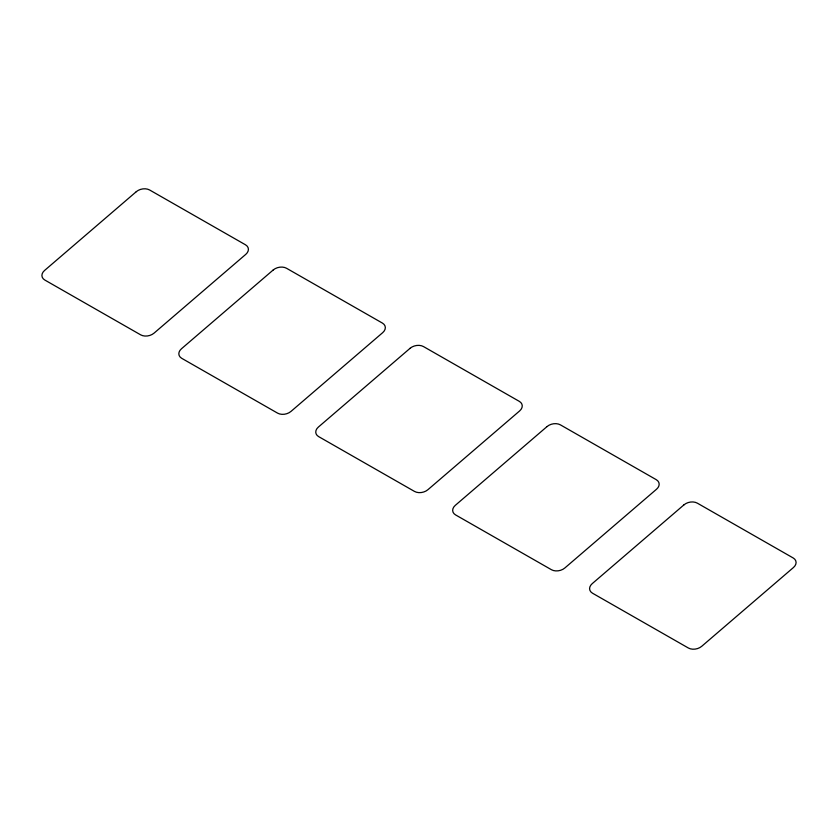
<?xml version="1.0" encoding="UTF-8"?>
<svg xmlns="http://www.w3.org/2000/svg" width="838" height="838" viewBox="0 0 838 838"><rect width="100%" height="100%" fill="white"/><g stroke="black" fill="none" stroke-linecap="round" stroke-linejoin="round"><path stroke-width="1.26" d="M136.259 191.713L44.529 270.496A9.595 6.694 -12.6 0 0 44.823 280.039L140.669 334.844A9.595 6.694 -12.6 0 0 154.066 333.126L245.796 254.343A9.595 6.694 -12.6 0 0 245.503 244.801L149.656 190.006A9.595 6.694 -12.6 0 0 136.259 191.713M273.178 270.004L181.448 348.786A9.595 6.694 -12.6 0 0 181.741 358.329L277.588 413.134A9.595 6.694 -12.6 0 0 290.985 411.416L382.715 332.634A9.595 6.694 -12.6 0 0 382.421 323.091L286.575 268.296A9.595 6.694 -12.6 0 0 273.178 270.004M410.096 348.294L318.367 427.076A9.595 6.694 -12.6 0 0 318.66 436.619L414.506 491.424A9.595 6.694 -12.6 0 0 427.904 489.706L519.633 410.924A9.595 6.694 -12.6 0 0 519.34 401.381L423.494 346.576A9.595 6.694 -12.6 0 0 410.096 348.294M547.015 426.584L455.285 505.366A9.595 6.694 -12.6 0 0 455.579 514.909L551.425 569.704A9.595 6.694 -12.6 0 0 564.822 567.996L656.552 489.214A9.595 6.694 -12.6 0 0 656.259 479.671L560.413 424.866A9.595 6.694 -12.6 0 0 547.015 426.584M683.934 504.874L592.204 583.657A9.595 6.694 -12.6 0 0 592.497 593.199L688.344 647.994A9.595 6.694 -12.6 0 0 701.741 646.287L793.471 567.504A9.595 6.694 -12.6 0 0 793.177 557.961L697.331 503.156A9.595 6.694 -12.6 0 0 683.934 504.874"/></g></svg>
